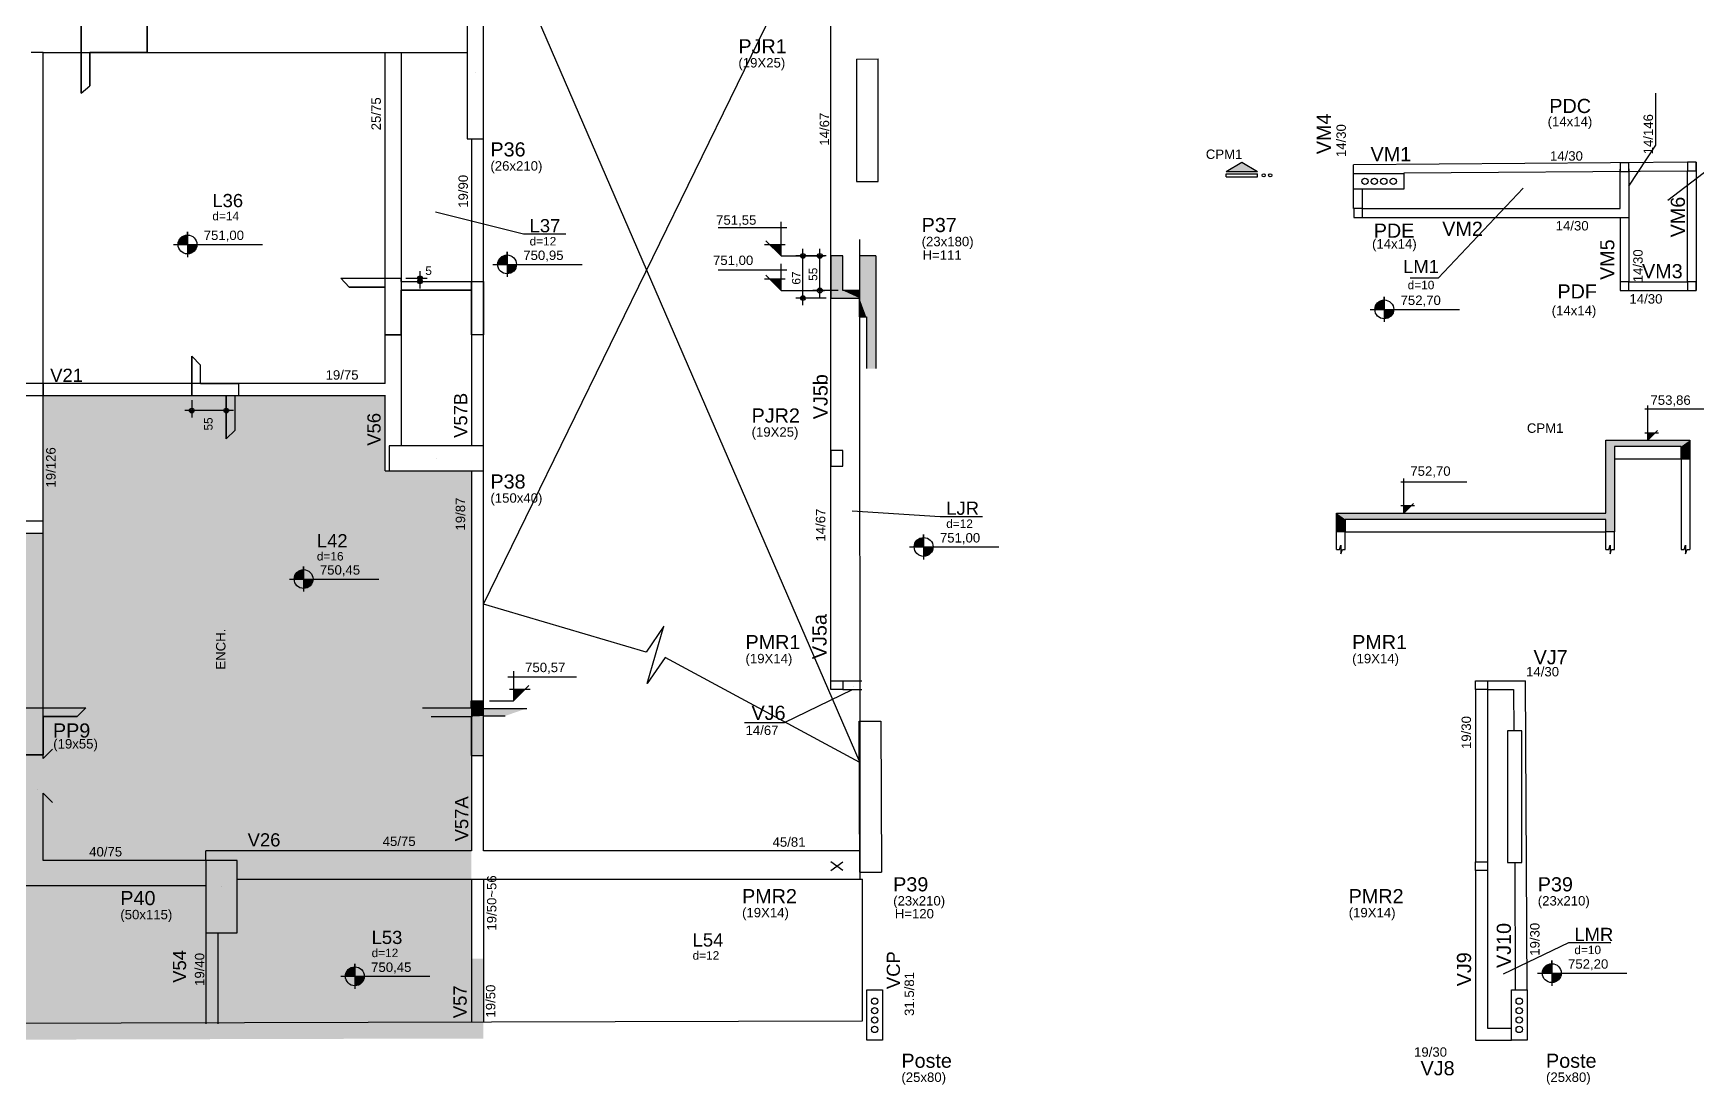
# Model space of a CAD drawing. Header units: millimetres. Extents: x 11071 to 20686, y 1651 to 7234.
# Drawn here: x 14697 to 17344, y 2269 to 3943 of the extents above; entities that cross this region are included whole.
import ezdxf

# ---------------------------------------------------------------- set-up
doc = ezdxf.new("R2010")
doc.units = ezdxf.units.MM
for name, color, linetype in [('1', 4, 'Continuous'), ('10', 13, 'Continuous'), ('11', 22, 'Continuous'), ('12', 3, 'Continuous'), ('13', 76, 'Continuous'), ('131', 59, 'Continuous'), ('18', 9, 'Continuous'), ('20', 4, 'Continuous'), ('241', 12, 'Continuous'), ('242', 3, 'Continuous'), ('26', 1, 'Continuous'), ('27', 10, 'Continuous'), ('3', 2, 'Continuous'), ('30', 15, 'Continuous'), ('32', 4, 'Continuous'), ('4', 1, 'Continuous'), ('6', 6, 'Continuous'), ('8', 5, 'Continuous'), ('9', 3, 'Continuous'), ('STEPHANIE', 6, 'Continuous')]:
    doc.layers.add(name, color=color, linetype=linetype)
doc.styles.get("Standard").update_dxf_attribs({"font": 'arial.ttf'})

# ---------------------------------------------------------------- blocks, each defined once
blk = doc.blocks.new('LINCOR', base_point=(3.340557, 0.831553))
blk.add_lwpolyline([(3.340557, 0.831553), (3.673891, 0.831553), (3.840557, 1.331553), (3.840557, 0.331553), (4.007224, 0.831553), (4.340557, 0.831553)])

msp = doc.modelspace()

# ---------------------------------------------------------------- linework, layer by layer
for p, q in [((16594.92, 3722.57), (16619.92, 3737.57)), ((16619.92, 3737.57), (16644.92, 3722.57)), ((16594.92, 3722.57), (16644.92, 3722.57)), ((16594.92, 3719.07), (16644.92, 3719.07)), ((16594.92, 3714.07), (16594.92, 3719.07)), ((16594.92, 3714.07), (16644.92, 3714.07)), ((16644.92, 3714.07), (16644.92, 3719.07)), ((14942.14, 3621.48), (14942.14, 3626.48)), ((14942.14, 3626.48), (14942.14, 3586.48)), ((15786.54, 3633.22), (15895.71, 3633.22)), ((15886.61, 3588.19), (15886.61, 3642.39)), ((14919.64, 3606.48), (15061.55, 3606.48)), ((15860.26, 3606.51), (15892.98, 3606.51)), ((15862.38, 3612.41), (15886.61, 3588.19)), ((15428.08, 3574.7), (15569.99, 3574.7)), ((15450.58, 3589.7), (15450.58, 3594.7)), ((15450.58, 3594.7), (15450.58, 3554.7)), ((15886.61, 3588.19), (15955.9, 3588.19)), ((15886.61, 3533.19), (15886.61, 3575.39)), ((15786.54, 3566.22), (15895.71, 3566.22)), ((15860.26, 3551.51), (15892.98, 3551.51)), ((15862.38, 3557.41), (15886.61, 3533.19)), ((15886.61, 3533.19), (15955.9, 3533.19)), ((16846.46, 3518.13), (16846.46, 3523.13)), ((16846.46, 3523.13), (16846.46, 3483.13)), ((16823.96, 3503.13), (16965.87, 3503.13)), ((17260.79, 3344.91), (17365.91, 3344.91)), ((17265.79, 3294.91), (17265.79, 3349.91)), ((17265.79, 3294.91), (17281.23, 3310.35)), ((17260.79, 3306.91), (17282.79, 3306.91)), ((16877.58, 3178.91), (16877.58, 3233.91)), ((16872.58, 3228.91), (16977.69, 3228.91)), ((16872.58, 3190.91), (16894.58, 3190.91)), ((16877.58, 3178.91), (16893.02, 3194.35)), ((16090.99, 3125.06), (16232.9, 3125.06)), ((16113.49, 3140.06), (16113.49, 3145.06)), ((16113.49, 3145.06), (16113.49, 3105.06)), ((15104.44, 3073.95), (15246.35, 3073.95)), ((15126.94, 3088.95), (15126.94, 3093.95)), ((15126.94, 3093.95), (15126.94, 3053.95)), ((15451.92, 2918.29), (15561.09, 2918.29)), ((15461.02, 2927.47), (15461.02, 2880.32)), ((15454.65, 2898.65), (15487.37, 2898.65)), ((15461.02, 2880.32), (15485.24, 2904.55)), ((15422.9, 2880.32), (15461.02, 2880.32)), ((15208.5, 2456.66), (15208.5, 2461.66)), ((15208.5, 2461.66), (15208.5, 2421.66)), ((17112.91, 2461.76), (17112.91, 2466.76)), ((17112.91, 2466.76), (17112.91, 2426.76)), ((15186, 2441.66), (15327.91, 2441.66)), ((17090.41, 2446.76), (17232.32, 2446.76))]:
    msp.add_line(p, q)
msp.add_lwpolyline([(16011.68, 2782.02), (15702.08, 2948.94), (15673.58, 2907.79), (15700.19, 2998.95), (15671.69, 2957.81), (15412.9, 3033.77)])
for centre, radius in [((16654.61, 3716.57), 2.5), ((16664.92, 3716.57), 2.5), ((14942.14, 3606.48), 15), ((15450.58, 3574.7), 15), ((16846.46, 3503.13), 15), ((16113.49, 3125.06), 15), ((15126.94, 3073.95), 15), ((17112.91, 2446.76), 15), ((15208.5, 2441.66), 15)]:
    msp.add_circle(centre, radius)
at = {"layer": '1'}
for p, q in [((15256.9, 3385.09), (15256.9, 3912.09)), ((15281.9, 3912.09), (15281.9, 3286.09)), ((17342.73, 3737.43), (16797.65, 3733.3)), ((16797.65, 3663.57), (16797.65, 3733.3)), ((17342.73, 3737.43), (17342.73, 3533.13)), ((17328.73, 3723.32), (16877.62, 3719.92)), ((16877.62, 3719.43), (16877.62, 3719.92)), ((17221.61, 3663.57), (17221.61, 3726.5)), ((17235.61, 3726.62), (17235.61, 3547.13)), ((17328.73, 3547.13), (17328.73, 3723.32)), ((16811.65, 3663.57), (16811.65, 3694.43)), ((16811.65, 3663.57), (17221.61, 3663.57)), ((16811.65, 3649.57), (17235.61, 3649.57)), ((17221.61, 3649.57), (17221.61, 3533.13)), ((16011.17, 3614.45), (16012.01, 2607.59)), ((17235.61, 3547.13), (17328.73, 3547.13)), ((17235.61, 3533.13), (17342.73, 3533.13)), ((15256.9, 3385.09), (14712.4, 3385.09)), ((15256.9, 3246.09), (15256.9, 3366.09)), ((17318.79, 3264.91), (17212.8, 3264.91)), ((17318.79, 3264.91), (17318.79, 3120.99)), ((17332.79, 3264.91), (17332.79, 3120.99)), ((15256.9, 3246.09), (15262.9, 3246.09)), ((16770.34, 3120.99), (16770.34, 3148.91)), ((16784.34, 3148.91), (17198.8, 3148.91)), ((16784.34, 3120.99), (16784.34, 3148.91)), ((17198.8, 3120.99), (17198.8, 3148.91)), ((17212.8, 3120.99), (17212.8, 3148.91)), ((15965.9, 2912.09), (16015.32, 2912.09)), ((17010.59, 2912.09), (17071.02, 2912.09)), ((17073.59, 2420.09), (17071.02, 2912.09)), ((15984.9, 2898.09), (16015.32, 2898.09)), ((16991.59, 2898.09), (16991.59, 2624.09)), ((17010.59, 2898.09), (17052.09, 2898.09)), ((17010.59, 2898.09), (17010.59, 2624.09)), ((17052.09, 2898.09), (17052.43, 2832.59)), ((14971.35, 2626.09), (14971.35, 2641.46)), ((17053.87, 2622.59), (17054.59, 2420.09)), ((15393.9, 2596.46), (15393.9, 2368.64)), ((15412.9, 2596.46), (15412.9, 2368.69)), ((16016.38, 2370.09), (16016.38, 2596.46)), ((16991.59, 2610.09), (16991.59, 2340.09)), ((17010.59, 2610.09), (17010.59, 2359.09)), ((14971.35, 2510.96), (14971.35, 2366.24)), ((14990.35, 2510.96), (14990.35, 2366.24)), ((16015.52, 2370.09), (12497.23, 2361.58)), ((17010.59, 2359.09), (17048.59, 2359.09)), ((16991.59, 2340.09), (17048.59, 2340.09))]:
    msp.add_line(p, q, dxfattribs=at)
for points in [[(15965.9, 2912.09), (15965.9, 4166.59)], [(14712.4, 3912.09), (14693.4, 3912.09)], [(14712.4, 3385.09), (14712.4, 3912.09)], [(14712.4, 3912.09), (15386.9, 3912.09)], [(15393.9, 3774.59), (15393.9, 3286.09)], [(15412.9, 3286.09), (15412.9, 3774.59)], [(14712.4, 3385.09), (14712.4, 3366.09)], [(14712.4, 3366.09), (15257.4, 3366.09)], [(14712.4, 3166.09), (14712.4, 3366.09)], [(15393.9, 3246.09), (15393.9, 2641.46)], [(15412.9, 2641.46), (15412.9, 3246.09)], [(14712.4, 2788.09), (14712.4, 3147.09)], [(14712.4, 2626.09), (14712.4, 2733.09)], [(14971.35, 2626.09), (14712.4, 2626.09)], [(15393.9, 2641.46), (14971.35, 2641.46)], [(16011.98, 2641.46), (15412.9, 2641.46)], [(15021.35, 2596.46), (15403.4, 2596.46)], [(15403.4, 2596.46), (16016.38, 2596.46)], [(14267.9, 2586.09), (14702.9, 2586.09)], [(14702.9, 2586.09), (14971.35, 2586.09)], [(14971.35, 2526.46), (14971.35, 2496.71)]]:
    msp.add_lwpolyline(points, dxfattribs=at)
at = {"layer": '131'}
for points in [[(14712.4, 3366.09), (14712.4, 3147.09), (15281.9, 3147.09)], [(14712.4, 3366.09), (15281.9, 3147.09), (15256.9, 3246.09)], [(14712.4, 3366.09), (15256.9, 3246.09), (15256.9, 3366.09)], [(15256.9, 3246.09), (15281.9, 3147.09), (15281.9, 3246.09)], [(15393.9, 2342.68), (15281.9, 3147.09), (15393.9, 3246.09)], [(15393.9, 3246.09), (15281.9, 3147.09), (15281.9, 3246.09)], [(15393.9, 2342.68), (14267.9, 2339.87), (14267.9, 3127.09)], [(15393.9, 2342.68), (14267.9, 3127.09), (14672.4, 3127.09)], [(15393.9, 2342.68), (14672.4, 3127.09), (15281.9, 3147.09)], [(15281.9, 3147.09), (14672.4, 3127.09), (14672.4, 3147.09)], [(15393.9, 2469.57), (15412.9, 2469.57), (15412.9, 2342.68)], [(15393.9, 2469.57), (15412.9, 2342.68), (15393.9, 2342.68)], [(15393.9, 2469.57), (15393.9, 2342.68), (15393.9, 2469.57)]]:
    msp.add_solid(points, dxfattribs=at)
at = {"layer": '18'}
for p, q in [((14772.77, 3912.09), (14772.77, 3962.09)), ((14877.77, 3962.09), (14877.77, 3912.09)), ((14772.77, 3847.09), (14772.77, 3912.09)), ((14772.77, 3912.09), (14772.77, 3912.09)), ((14877.77, 3912.09), (14786.77, 3912.09)), ((14786.77, 3912.09), (14786.77, 3859.09)), ((15186.08, 3552.67), (15281.9, 3552.67)), ((15281.9, 3547.67), (15281.9, 3552.67)), ((15281.9, 3547.67), (15393.9, 3547.67)), ((15393.9, 3547.67), (15393.9, 3547.67)), ((15393.9, 3547.67), (15412.9, 3547.67)), ((15412.9, 3547.67), (15412.9, 3462.67)), ((15199.58, 3538.67), (15256.9, 3538.67)), ((15256.9, 3462.67), (15256.9, 3538.67)), ((15281.9, 3462.67), (15281.9, 3533.67)), ((15281.9, 3533.67), (15393.9, 3533.67)), ((15393.9, 3462.67), (15393.9, 3533.67)), ((15256.9, 3462.67), (15281.9, 3462.67)), ((15412.9, 3462.67), (15393.9, 3462.67)), ((14948.94, 3366.09), (14948.94, 3428.49)), ((14962.94, 3385.09), (14962.94, 3414.49)), ((14948.94, 3366.09), (15003.94, 3366.09)), ((14962.94, 3385.09), (15023.94, 3385.09)), ((15003.94, 3297.1), (15003.94, 3366.09)), ((15017.94, 3366.09), (15023.94, 3366.09)), ((15017.94, 3311.1), (15017.94, 3366.09)), ((15023.94, 3366.09), (15023.94, 3385.09)), ((14619.59, 2869.03), (14712.4, 2869.03)), ((14712.4, 2869.03), (14780.39, 2869.03)), ((14712.4, 2869.03), (14712.4, 2869.03)), ((14712.4, 2794.03), (14712.4, 2855.03)), ((14712.4, 2855.03), (14766.39, 2855.03)), ((14672.4, 2794.03), (14712.4, 2794.03))]:
    msp.add_line(p, q, dxfattribs=at)
for points in [[(16011.23, 3533.19), (15984.9, 3533.19), (15984.9, 3588.19), (15965.9, 3588.19), (15965.9, 3521.19), (16011.24, 3521.19)], [(16037.27, 3588.19), (16011.18, 3588.19), (16011.18, 3533.19)], [(16037.27, 3588.19), (16037.27, 3408.89)], [(16011.18, 3548.19), (16011.18, 3491.19), (16011.18, 3521.19)], [(16011.18, 3491.19), (16022.27, 3491.19), (16022.27, 3408.89)], [(16784.34, 3148.91), (16770.34, 3148.91), (16770.34, 3178.91), (17198.8, 3178.91), (17198.8, 3294.91), (17332.79, 3294.91), (17332.79, 3264.91), (17318.79, 3264.91), (17318.79, 3284.91), (17212.8, 3284.91), (17212.8, 3148.91), (17198.8, 3148.91), (17198.8, 3168.91), (16784.34, 3168.91), (16784.34, 3148.91)], [(15315.84, 2869.03), (15393.74, 2869.03), (15393.74, 2880.03), (15412.74, 2880.03), (15412.74, 2868.03), (15482.04, 2868.03)], [(15330.01, 2855.03), (15393.74, 2855.03), (15393.74, 2793.03), (15412.9, 2793.03), (15412.9, 2856.03), (15447.39, 2856.03)]]:
    msp.add_lwpolyline(points, dxfattribs=at)
for centre in [(16815.62, 3706.93), (16830.62, 3706.93), (16845.62, 3706.93), (16860.62, 3706.93), (16035.4, 2402.09), (16035.4, 2387.09), (17061.09, 2402.09), (17061.09, 2387.09), (16035.4, 2372.09), (16035.4, 2357.09), (17061.09, 2372.09), (17061.09, 2357.09)]:
    msp.add_circle(centre, 5, dxfattribs=at)
at = {"layer": '20'}
for points in [[(15868.28, 3606.51), (15886.61, 3588.19), (15886.61, 3606.51)], [(15868.28, 3606.51), (15886.61, 3606.51), (15868.28, 3606.51)], [(15868.28, 3551.51), (15886.61, 3533.19), (15886.61, 3551.51)], [(15868.28, 3551.51), (15886.61, 3551.51), (15868.28, 3551.51)], [(15479.35, 2898.65), (15461.02, 2880.32), (15461.02, 2898.65)], [(15479.35, 2898.65), (15461.02, 2898.65), (15479.35, 2898.65)]]:
    msp.add_solid(points, dxfattribs=at)
at = {"layer": '241'}
for p, q in [((15412.9, 3033.77), (15965.9, 4166.59)), ((15412.9, 4165.25), (16011.68, 2782.02))]:
    msp.add_line(p, q, dxfattribs=at)
at = {"layer": '242'}
for p, q in [((15399.9, 3879.63), (15399.9, 3879.63)), ((15337.9, 3266.09), (15337.9, 3266.09)), ((16002.16, 2902.3), (16002.16, 2902.3)), ((14702.9, 2739.09), (14702.9, 2739.09)), ((14996.35, 2583.96), (14996.35, 2583.96))]:
    msp.add_line(p, q, dxfattribs=at)
at = {"layer": '26'}
for p, q in [((17278.65, 3764.33), (17278.65, 3847.06)), ((17484.41, 3819.69), (17297.46, 3676.21)), ((17235.61, 3699.2), (17278.65, 3764.33)), ((17067.36, 3696.3), (16931.94, 3552.96)), ((16931.94, 3552.96), (16887.32, 3552.96)), ((15892.11, 2845.84), (16000.11, 2898.09)), ((15828.5, 2845.84), (15892.11, 2845.84))]:
    msp.add_line(p, q, dxfattribs=at)
at = {"layer": '26', "color": 3, "linetype": 'Continuous'}
for p, q in [((15958.4, 3588.19), (15910.23, 3588.19)), ((15921.48, 3509.94), (15921.48, 3599.44)), ((15958.4, 3588.19), (15937.03, 3588.19)), ((15948.28, 3521.94), (15948.28, 3599.44)), ((15965.9, 3588.19), (15965.9, 3588.19)), ((15965.9, 3588.19), (15965.9, 3588.19)), ((15281.9, 3552.67), (15281.9, 3552.67)), ((15281.9, 3547.67), (15281.9, 3547.67)), ((15289.4, 3552.67), (15323.45, 3552.67)), ((15289.4, 3547.67), (15323.45, 3547.67)), ((15312.2, 3536.42), (15312.2, 3563.92)), ((15958.4, 3521.19), (15910.23, 3521.19)), ((15977.4, 3533.19), (15937.03, 3533.19)), ((15965.9, 3521.19), (15965.9, 3521.19)), ((15984.9, 3533.19), (15984.9, 3533.19)), ((14948.94, 3366.09), (14948.94, 3366.09)), ((15003.94, 3366.09), (15003.94, 3366.09)), ((15015.19, 3342.09), (14937.69, 3342.09)), ((14948.94, 3358.59), (14948.94, 3330.84)), ((15003.94, 3358.59), (15003.94, 3330.84))]:
    msp.add_line(p, q, dxfattribs=at)
at = {"layer": '26'}
for points in [[(15544.36, 3622.79), (15476.98, 3622.79), (15336.67, 3657.67)], [(16207.28, 3173.15), (16139.9, 3173.15), (15999.58, 3182.01)], [(17206.7, 2494.85), (17139.31, 2494.85), (17035.37, 2445.2)]]:
    msp.add_lwpolyline(points, dxfattribs=at)
at = {"layer": '26', "color": 3, "linetype": 'Continuous'}
for centre, radius in [((15921.48, 3588.19), 3.75), ((15921.48, 3588.19), 1.87), ((15948.28, 3588.19), 3.75), ((15948.28, 3588.19), 1.87), ((15312.2, 3552.67), 3.75), ((15312.2, 3547.67), 3.75), ((15312.2, 3552.67), 1.87), ((15312.2, 3547.67), 1.87), ((15921.48, 3521.19), 3.75), ((15921.48, 3521.19), 1.87), ((15948.28, 3533.19), 3.75), ((15948.28, 3533.19), 1.87), ((14948.94, 3342.09), 3.75), ((14948.94, 3342.09), 1.87), ((15003.94, 3342.09), 3.75), ((15003.94, 3342.09), 1.87)]:
    msp.add_circle(centre, radius, dxfattribs=at)
at = {"layer": '27'}
for points in [[(16594.92, 3722.57), (16644.92, 3722.57), (16619.92, 3737.57)], [(16594.92, 3722.57), (16619.92, 3737.57), (16594.92, 3722.57)], [(14942.14, 3606.48), (14927.17, 3607.42), (14927.14, 3606.48)], [(14942.14, 3606.48), (14927.14, 3606.48), (14942.14, 3606.48)], [(14942.14, 3606.48), (14927.18, 3607.51), (14927.17, 3607.42)], [(14942.14, 3606.48), (14927.31, 3608.72), (14927.18, 3607.51)], [(14942.14, 3606.48), (14927.44, 3609.45), (14927.31, 3608.72)], [(14942.14, 3606.48), (14927.66, 3610.4), (14927.44, 3609.45)], [(14942.14, 3606.48), (14928.1, 3611.76), (14927.66, 3610.4)], [(14942.14, 3606.48), (14928.71, 3613.17), (14928.1, 3611.76)], [(14942.14, 3606.48), (14929.29, 3614.21), (14928.71, 3613.17)], [(14942.14, 3606.48), (14929.93, 3615.19), (14929.29, 3614.21)], [(14942.14, 3606.48), (14931.12, 3616.66), (14929.93, 3615.19)], [(14942.14, 3606.48), (14931.94, 3617.48), (14931.12, 3616.66)], [(14942.14, 3606.48), (14932.51, 3617.98), (14931.94, 3617.48)], [(14942.14, 3606.48), (14933.19, 3618.51), (14932.51, 3617.98)], [(14942.14, 3606.48), (14933.78, 3618.93), (14933.19, 3618.51)], [(14942.14, 3606.48), (14934.55, 3619.42), (14933.78, 3618.93)], [(14942.14, 3606.48), (14935.23, 3619.8), (14934.55, 3619.42)], [(14942.14, 3606.48), (14936.13, 3620.23), (14935.23, 3619.8)], [(14942.14, 3606.48), (14936.63, 3620.43), (14936.13, 3620.23)], [(14942.14, 3606.48), (14937.72, 3620.82), (14936.63, 3620.43)], [(14942.14, 3606.48), (14939.1, 3621.17), (14937.72, 3620.82)], [(14942.14, 3606.48), (14940.28, 3621.37), (14939.1, 3621.17)], [(14942.14, 3606.48), (14942.14, 3621.48), (14940.28, 3621.37)], [(14942.14, 3606.48), (14957.14, 3606.48), (14957.03, 3604.62)], [(14942.14, 3606.48), (14957.03, 3604.62), (14956.83, 3603.44)], [(14942.14, 3606.48), (14956.83, 3603.44), (14956.48, 3602.06)], [(14942.14, 3606.48), (14956.48, 3602.06), (14956.09, 3600.97)], [(14942.14, 3606.48), (14956.09, 3600.97), (14955.89, 3600.47)], [(14942.14, 3606.48), (14955.89, 3600.47), (14955.46, 3599.57)], [(14942.14, 3606.48), (14955.46, 3599.57), (14955.08, 3598.89)], [(14942.14, 3606.48), (14955.08, 3598.89), (14954.59, 3598.12)], [(14942.14, 3606.48), (14954.59, 3598.12), (14954.18, 3597.53)], [(14942.14, 3606.48), (14954.18, 3597.53), (14953.64, 3596.85)], [(14942.14, 3606.48), (14953.64, 3596.85), (14953.14, 3596.28)], [(14942.14, 3606.48), (14953.14, 3596.28), (14952.32, 3595.46)], [(14942.14, 3606.48), (14952.32, 3595.46), (14950.85, 3594.27)], [(14942.14, 3606.48), (14950.85, 3594.27), (14949.87, 3593.63)], [(14942.14, 3606.48), (14949.87, 3593.63), (14948.83, 3593.05)], [(14942.14, 3606.48), (14948.83, 3593.05), (14947.42, 3592.44)], [(14942.14, 3606.48), (14947.42, 3592.44), (14946.06, 3592)], [(14942.14, 3606.48), (14946.06, 3592), (14945.11, 3591.78)], [(14942.14, 3606.48), (14945.11, 3591.78), (14944.38, 3591.65)], [(14942.14, 3606.48), (14944.38, 3591.65), (14943.17, 3591.52)], [(14942.14, 3606.48), (14943.17, 3591.52), (14943.08, 3591.51)], [(14942.14, 3606.48), (14943.08, 3591.51), (14942.14, 3591.48)], [(14942.14, 3606.48), (14942.14, 3591.48), (14942.14, 3606.48)], [(15450.58, 3574.7), (15435.61, 3575.64), (15435.58, 3574.7)], [(15450.58, 3574.7), (15435.58, 3574.7), (15450.58, 3574.7)], [(15450.58, 3574.7), (15435.75, 3576.94), (15435.61, 3575.73)], [(15450.58, 3574.7), (15435.61, 3575.73), (15435.61, 3575.64)], [(15450.58, 3574.7), (15435.88, 3577.68), (15435.75, 3576.94)], [(15450.58, 3574.7), (15436.1, 3578.62), (15435.88, 3577.68)], [(15450.58, 3574.7), (15436.54, 3579.98), (15436.1, 3578.62)], [(15450.58, 3574.7), (15437.15, 3581.39), (15436.54, 3579.98)], [(15450.58, 3574.7), (15437.72, 3582.44), (15437.15, 3581.39)], [(15450.58, 3574.7), (15438.36, 3583.41), (15437.72, 3582.44)], [(15450.58, 3574.7), (15439.56, 3584.88), (15438.36, 3583.41)], [(15450.58, 3574.7), (15440.38, 3585.7), (15439.56, 3584.88)], [(15450.58, 3574.7), (15440.94, 3586.2), (15440.38, 3585.7)], [(15450.58, 3574.7), (15441.62, 3586.74), (15440.94, 3586.2)], [(15450.58, 3574.7), (15442.21, 3587.16), (15441.62, 3586.74)], [(15450.58, 3574.7), (15442.99, 3587.64), (15442.21, 3587.16)], [(15450.58, 3574.7), (15443.67, 3588.02), (15442.99, 3587.64)], [(15450.58, 3574.7), (15444.57, 3588.45), (15443.67, 3588.02)], [(15450.58, 3574.7), (15445.06, 3588.65), (15444.57, 3588.45)], [(15450.58, 3574.7), (15446.16, 3589.04), (15445.06, 3588.65)], [(15450.58, 3574.7), (15447.53, 3589.39), (15446.16, 3589.04)], [(15450.58, 3574.7), (15448.72, 3589.59), (15447.53, 3589.39)], [(15450.58, 3574.7), (15450.58, 3589.7), (15448.72, 3589.59)], [(15450.58, 3574.7), (15465.58, 3574.7), (15465.46, 3572.84)], [(15450.58, 3574.7), (15465.46, 3572.84), (15465.27, 3571.66)], [(15450.58, 3574.7), (15465.27, 3571.66), (15464.91, 3570.29)], [(15450.58, 3574.7), (15464.91, 3570.29), (15464.53, 3569.19)], [(15450.58, 3574.7), (15464.53, 3569.19), (15464.32, 3568.7)], [(15450.58, 3574.7), (15464.32, 3568.7), (15463.89, 3567.8)], [(15450.58, 3574.7), (15463.89, 3567.8), (15463.52, 3567.12)], [(15450.58, 3574.7), (15463.52, 3567.12), (15463.03, 3566.34)], [(15450.58, 3574.7), (15463.03, 3566.34), (15462.61, 3565.75)], [(15450.58, 3574.7), (15462.61, 3565.75), (15462.07, 3565.07)], [(15450.58, 3574.7), (15462.07, 3565.07), (15461.57, 3564.5)], [(15450.58, 3574.7), (15461.57, 3564.5), (15460.75, 3563.68)], [(15450.58, 3574.7), (15460.75, 3563.68), (15459.29, 3562.49)], [(15450.58, 3574.7), (15459.29, 3562.49), (15458.31, 3561.85)], [(15450.58, 3574.7), (15458.31, 3561.85), (15457.26, 3561.28)], [(15450.58, 3574.7), (15457.26, 3561.28), (15455.85, 3560.66)], [(15450.58, 3574.7), (15455.85, 3560.66), (15454.49, 3560.22)], [(15450.58, 3574.7), (15454.49, 3560.22), (15453.55, 3560)], [(15450.58, 3574.7), (15453.55, 3560), (15452.81, 3559.87)], [(15450.58, 3574.7), (15452.81, 3559.87), (15451.6, 3559.74)], [(15450.58, 3574.7), (15451.6, 3559.74), (15451.51, 3559.73)], [(15450.58, 3574.7), (15451.51, 3559.73), (15450.58, 3559.7)], [(15450.58, 3574.7), (15450.58, 3559.7), (15450.58, 3574.7)], [(16846.46, 3503.13), (16831.49, 3504.06), (16831.46, 3503.13)], [(16846.46, 3503.13), (16831.46, 3503.13), (16846.46, 3503.13)], [(16846.46, 3503.13), (16831.63, 3505.36), (16831.49, 3504.15)], [(16846.46, 3503.13), (16831.49, 3504.15), (16831.49, 3504.06)], [(16846.46, 3503.13), (16831.76, 3506.1), (16831.63, 3505.36)], [(16846.46, 3503.13), (16831.98, 3507.04), (16831.76, 3506.1)], [(16846.46, 3503.13), (16832.42, 3508.4), (16831.98, 3507.04)], [(16846.46, 3503.13), (16833.03, 3509.81), (16832.42, 3508.4)], [(16846.46, 3503.13), (16833.61, 3510.86), (16833.03, 3509.81)], [(16846.46, 3503.13), (16834.25, 3511.83), (16833.61, 3510.86)], [(16846.46, 3503.13), (16835.44, 3513.3), (16834.25, 3511.83)], [(16846.46, 3503.13), (16836.26, 3514.12), (16835.44, 3513.3)], [(16846.46, 3503.13), (16836.82, 3514.62), (16836.26, 3514.12)], [(16846.46, 3503.13), (16837.5, 3515.16), (16836.82, 3514.62)], [(16846.46, 3503.13), (16838.09, 3515.58), (16837.5, 3515.16)], [(16846.46, 3503.13), (16838.87, 3516.06), (16838.09, 3515.58)], [(16846.46, 3503.13), (16839.55, 3516.44), (16838.87, 3516.06)], [(16846.46, 3503.13), (16840.45, 3516.87), (16839.55, 3516.44)], [(16846.46, 3503.13), (16840.94, 3517.08), (16840.45, 3516.87)], [(16846.46, 3503.13), (16842.04, 3517.46), (16840.94, 3517.08)], [(16846.46, 3503.13), (16843.41, 3517.81), (16842.04, 3517.46)], [(16846.46, 3503.13), (16844.6, 3518.01), (16843.41, 3517.81)], [(16846.46, 3503.13), (16846.46, 3518.13), (16844.6, 3518.01)], [(16846.46, 3503.13), (16861.46, 3503.13), (16861.34, 3501.27)], [(16846.46, 3503.13), (16861.34, 3501.27), (16861.15, 3500.08)], [(16846.46, 3503.13), (16861.15, 3500.08), (16860.79, 3498.71)], [(16846.46, 3503.13), (16860.79, 3498.71), (16860.41, 3497.61)], [(16846.46, 3503.13), (16860.41, 3497.61), (16860.2, 3497.12)], [(16846.46, 3503.13), (16860.2, 3497.12), (16859.77, 3496.22)], [(16846.46, 3503.13), (16859.77, 3496.22), (16859.4, 3495.54)], [(16846.46, 3503.13), (16859.4, 3495.54), (16858.91, 3494.76)], [(16846.46, 3503.13), (16858.91, 3494.76), (16858.49, 3494.17)], [(16846.46, 3503.13), (16858.49, 3494.17), (16857.95, 3493.49)], [(16846.46, 3503.13), (16857.95, 3493.49), (16857.46, 3492.92)], [(16846.46, 3503.13), (16857.46, 3492.92), (16856.63, 3492.1)], [(16846.46, 3503.13), (16856.63, 3492.1), (16855.17, 3490.91)], [(16846.46, 3503.13), (16855.17, 3490.91), (16854.19, 3490.27)], [(16846.46, 3503.13), (16854.19, 3490.27), (16853.14, 3489.7)], [(16846.46, 3503.13), (16853.14, 3489.7), (16851.73, 3489.08)], [(16846.46, 3503.13), (16851.73, 3489.08), (16850.37, 3488.65)], [(16846.46, 3503.13), (16850.37, 3488.65), (16849.43, 3488.42)], [(16846.46, 3503.13), (16849.43, 3488.42), (16848.69, 3488.29)], [(16846.46, 3503.13), (16848.69, 3488.29), (16847.48, 3488.16)], [(16846.46, 3503.13), (16847.48, 3488.16), (16847.39, 3488.15)], [(16846.46, 3503.13), (16847.39, 3488.15), (16846.46, 3488.13)], [(16846.46, 3503.13), (16846.46, 3488.13), (16846.46, 3503.13)], [(17265.79, 3294.91), (17277.79, 3306.91), (17265.79, 3306.91)], [(17265.79, 3294.91), (17265.79, 3306.91), (17265.79, 3294.91)], [(16877.58, 3178.91), (16889.58, 3190.91), (16877.58, 3190.91)], [(16877.58, 3178.91), (16877.58, 3190.91), (16877.58, 3178.91)], [(16113.49, 3125.06), (16098.52, 3126), (16098.49, 3125.06)], [(16113.49, 3125.06), (16098.49, 3125.06), (16113.49, 3125.06)], [(16113.49, 3125.06), (16098.53, 3126.09), (16098.52, 3126)], [(16113.49, 3125.06), (16098.66, 3127.3), (16098.53, 3126.09)], [(16113.49, 3125.06), (16098.79, 3128.04), (16098.66, 3127.3)], [(16113.49, 3125.06), (16099.01, 3128.98), (16098.79, 3128.04)], [(16113.49, 3125.06), (16099.45, 3130.34), (16099.01, 3128.98)], [(16113.49, 3125.06), (16100.06, 3131.75), (16099.45, 3130.34)], [(16113.49, 3125.06), (16100.64, 3132.8), (16100.06, 3131.75)], [(16113.49, 3125.06), (16101.28, 3133.77), (16100.64, 3132.8)], [(16113.49, 3125.06), (16102.47, 3135.24), (16101.28, 3133.77)], [(16113.49, 3125.06), (16103.29, 3136.06), (16102.47, 3135.24)], [(16113.49, 3125.06), (16103.86, 3136.56), (16103.29, 3136.06)], [(16113.49, 3125.06), (16104.54, 3137.1), (16103.86, 3136.56)], [(16113.49, 3125.06), (16105.13, 3137.52), (16104.54, 3137.1)], [(16113.49, 3125.06), (16105.9, 3138), (16105.13, 3137.52)], [(16113.49, 3125.06), (16106.59, 3138.38), (16105.9, 3138)], [(16113.49, 3125.06), (16107.48, 3138.81), (16106.59, 3138.38)], [(16113.49, 3125.06), (16107.98, 3139.01), (16107.48, 3138.81)], [(16113.49, 3125.06), (16109.07, 3139.4), (16107.98, 3139.01)], [(16113.49, 3125.06), (16110.45, 3139.75), (16109.07, 3139.4)], [(16113.49, 3125.06), (16111.63, 3139.95), (16110.45, 3139.75)], [(16113.49, 3125.06), (16113.49, 3140.06), (16111.63, 3139.95)], [(16113.49, 3125.06), (16128.49, 3125.06), (16128.38, 3123.2)], [(16113.49, 3125.06), (16128.38, 3123.2), (16128.18, 3122.02)], [(16113.49, 3125.06), (16128.18, 3122.02), (16127.83, 3120.65)], [(16113.49, 3125.06), (16127.83, 3120.65), (16127.44, 3119.55)], [(16113.49, 3125.06), (16127.44, 3119.55), (16127.24, 3119.06)], [(16113.49, 3125.06), (16127.24, 3119.06), (16126.81, 3118.16)], [(16113.49, 3125.06), (16126.81, 3118.16), (16126.43, 3117.48)], [(16113.49, 3125.06), (16126.43, 3117.48), (16125.94, 3116.7)], [(16113.49, 3125.06), (16125.94, 3116.7), (16125.53, 3116.11)], [(16113.49, 3125.06), (16125.53, 3116.11), (16124.99, 3115.43)], [(16113.49, 3125.06), (16124.99, 3115.43), (16124.49, 3114.86)], [(16113.49, 3125.06), (16124.49, 3114.86), (16123.67, 3114.04)], [(16113.49, 3125.06), (16123.67, 3114.04), (16122.2, 3112.85)], [(16113.49, 3125.06), (16122.2, 3112.85), (16121.23, 3112.21)], [(16113.49, 3125.06), (16121.23, 3112.21), (16120.18, 3111.64)], [(16113.49, 3125.06), (16120.18, 3111.64), (16118.77, 3111.02)], [(16113.49, 3125.06), (16118.77, 3111.02), (16117.41, 3110.58)], [(16113.49, 3125.06), (16117.41, 3110.58), (16116.46, 3110.36)], [(16113.49, 3125.06), (16116.46, 3110.36), (16115.73, 3110.23)], [(16113.49, 3125.06), (16115.73, 3110.23), (16114.52, 3110.1)], [(16113.49, 3125.06), (16114.52, 3110.1), (16114.43, 3110.09)], [(16113.49, 3125.06), (16114.43, 3110.09), (16113.49, 3110.06)], [(16113.49, 3125.06), (16113.49, 3110.06), (16113.49, 3125.06)], [(15126.94, 3073.95), (15111.97, 3074.89), (15111.94, 3073.95)], [(15126.94, 3073.95), (15111.94, 3073.95), (15126.94, 3073.95)], [(15126.94, 3073.95), (15112.1, 3076.19), (15111.97, 3074.98)], [(15126.94, 3073.95), (15111.97, 3074.98), (15111.97, 3074.89)], [(15126.94, 3073.95), (15112.23, 3076.92), (15112.1, 3076.19)], [(15126.94, 3073.95), (15112.46, 3077.87), (15112.23, 3076.92)], [(15126.94, 3073.95), (15112.89, 3079.23), (15112.46, 3077.87)], [(15126.94, 3073.95), (15113.51, 3080.64), (15112.89, 3079.23)], [(15126.94, 3073.95), (15114.08, 3081.69), (15113.51, 3080.64)], [(15126.94, 3073.95), (15114.72, 3082.66), (15114.08, 3081.69)], [(15126.94, 3073.95), (15115.92, 3084.13), (15114.72, 3082.66)], [(15126.94, 3073.95), (15116.73, 3084.95), (15115.92, 3084.13)], [(15126.94, 3073.95), (15117.3, 3085.45), (15116.73, 3084.95)], [(15126.94, 3073.95), (15117.98, 3085.99), (15117.3, 3085.45)], [(15126.94, 3073.95), (15118.57, 3086.4), (15117.98, 3085.99)], [(15126.94, 3073.95), (15119.35, 3086.89), (15118.57, 3086.4)], [(15126.94, 3073.95), (15120.03, 3087.27), (15119.35, 3086.89)], [(15126.94, 3073.95), (15120.93, 3087.7), (15120.03, 3087.27)], [(15126.94, 3073.95), (15121.42, 3087.9), (15120.93, 3087.7)], [(15126.94, 3073.95), (15122.52, 3088.29), (15121.42, 3087.9)], [(15126.94, 3073.95), (15123.89, 3088.64), (15122.52, 3088.29)], [(15126.94, 3073.95), (15125.08, 3088.84), (15123.89, 3088.64)], [(15126.94, 3073.95), (15126.94, 3088.95), (15125.08, 3088.84)], [(15126.94, 3073.95), (15141.94, 3073.95), (15141.82, 3072.09)], [(15126.94, 3073.95), (15141.82, 3072.09), (15141.62, 3070.91)], [(15126.94, 3073.95), (15141.62, 3070.91), (15141.27, 3069.53)], [(15126.94, 3073.95), (15141.27, 3069.53), (15140.89, 3068.44)], [(15126.94, 3073.95), (15140.89, 3068.44), (15140.68, 3067.94)], [(15126.94, 3073.95), (15140.68, 3067.94), (15140.25, 3067.05)], [(15126.94, 3073.95), (15140.25, 3067.05), (15139.88, 3066.36)], [(15126.94, 3073.95), (15139.88, 3066.36), (15139.39, 3065.59)], [(15126.94, 3073.95), (15139.39, 3065.59), (15138.97, 3065)], [(15126.94, 3073.95), (15138.97, 3065), (15138.43, 3064.32)], [(15126.94, 3073.95), (15138.43, 3064.32), (15137.93, 3063.75)], [(15126.94, 3073.95), (15137.93, 3063.75), (15137.11, 3062.93)], [(15126.94, 3073.95), (15137.11, 3062.93), (15135.64, 3061.74)], [(15126.94, 3073.95), (15135.64, 3061.74), (15134.67, 3061.1)], [(15126.94, 3073.95), (15134.67, 3061.1), (15133.62, 3060.52)], [(15126.94, 3073.95), (15133.62, 3060.52), (15132.21, 3059.91)], [(15126.94, 3073.95), (15132.21, 3059.91), (15130.85, 3059.47)], [(15126.94, 3073.95), (15130.85, 3059.47), (15129.91, 3059.25)], [(15126.94, 3073.95), (15129.91, 3059.25), (15129.17, 3059.12)], [(15126.94, 3073.95), (15129.17, 3059.12), (15127.96, 3058.99)], [(15126.94, 3073.95), (15127.96, 3058.99), (15127.87, 3058.98)], [(15126.94, 3073.95), (15127.87, 3058.98), (15126.94, 3058.95)], [(15126.94, 3073.95), (15126.94, 3058.95), (15126.94, 3073.95)], [(17112.91, 2446.76), (17111.05, 2461.65), (17109.86, 2461.45)], [(17112.91, 2446.76), (17112.91, 2461.76), (17111.05, 2461.65)], [(15208.5, 2441.66), (15193.53, 2442.6), (15193.5, 2441.66)], [(15208.5, 2441.66), (15193.5, 2441.66), (15208.5, 2441.66)], [(15208.5, 2441.66), (15193.66, 2443.9), (15193.53, 2442.69)], [(15208.5, 2441.66), (15193.53, 2442.69), (15193.53, 2442.6)], [(15208.5, 2441.66), (15193.79, 2444.63), (15193.66, 2443.9)], [(15208.5, 2441.66), (15194.02, 2445.58), (15193.79, 2444.63)], [(15208.5, 2441.66), (15194.46, 2446.94), (15194.02, 2445.58)], [(15208.5, 2441.66), (15195.07, 2448.35), (15194.46, 2446.94)], [(15208.5, 2441.66), (15195.64, 2449.4), (15195.07, 2448.35)], [(15208.5, 2441.66), (15196.28, 2450.37), (15195.64, 2449.4)], [(15208.5, 2441.66), (15197.48, 2451.84), (15196.28, 2450.37)], [(15208.5, 2441.66), (15198.3, 2452.66), (15197.48, 2451.84)], [(15208.5, 2441.66), (15198.86, 2453.16), (15198.3, 2452.66)], [(15208.5, 2441.66), (15199.54, 2453.7), (15198.86, 2453.16)], [(15208.5, 2441.66), (15200.13, 2454.11), (15199.54, 2453.7)], [(15208.5, 2441.66), (15200.91, 2454.6), (15200.13, 2454.11)], [(15208.5, 2441.66), (15201.59, 2454.98), (15200.91, 2454.6)], [(15208.5, 2441.66), (15202.49, 2455.41), (15201.59, 2454.98)], [(15208.5, 2441.66), (15202.98, 2455.61), (15202.49, 2455.41)], [(15208.5, 2441.66), (15204.08, 2456), (15202.98, 2455.61)], [(15208.5, 2441.66), (15205.45, 2456.35), (15204.08, 2456)], [(15208.5, 2441.66), (15206.64, 2456.55), (15205.45, 2456.35)], [(15208.5, 2441.66), (15208.5, 2456.66), (15206.64, 2456.55)], [(15208.5, 2441.66), (15223.5, 2441.66), (15223.38, 2439.8)], [(15208.5, 2441.66), (15223.38, 2439.8), (15223.18, 2438.62)], [(15208.5, 2441.66), (15223.18, 2438.62), (15222.83, 2437.25)], [(15208.5, 2441.66), (15222.83, 2437.25), (15222.45, 2436.15)], [(15208.5, 2441.66), (15222.45, 2436.15), (15222.24, 2435.66)], [(15208.5, 2441.66), (15222.24, 2435.66), (15221.81, 2434.76)], [(15208.5, 2441.66), (15221.81, 2434.76), (15221.44, 2434.08)], [(15208.5, 2441.66), (15221.44, 2434.08), (15220.95, 2433.3)], [(15208.5, 2441.66), (15220.95, 2433.3), (15220.53, 2432.71)], [(15208.5, 2441.66), (15220.53, 2432.71), (15219.99, 2432.03)], [(15208.5, 2441.66), (15219.99, 2432.03), (15219.49, 2431.46)], [(15208.5, 2441.66), (15219.49, 2431.46), (15218.67, 2430.64)], [(15208.5, 2441.66), (15218.67, 2430.64), (15217.21, 2429.45)], [(15208.5, 2441.66), (15217.21, 2429.45), (15216.23, 2428.81)], [(15208.5, 2441.66), (15216.23, 2428.81), (15215.18, 2428.24)], [(15208.5, 2441.66), (15215.18, 2428.24), (15213.77, 2427.62)], [(15208.5, 2441.66), (15213.77, 2427.62), (15212.41, 2427.18)], [(15208.5, 2441.66), (15212.41, 2427.18), (15211.47, 2426.96)], [(15208.5, 2441.66), (15211.47, 2426.96), (15210.73, 2426.83)], [(15208.5, 2441.66), (15210.73, 2426.83), (15209.52, 2426.7)], [(15208.5, 2441.66), (15209.52, 2426.7), (15209.43, 2426.69)], [(15208.5, 2441.66), (15209.43, 2426.69), (15208.5, 2426.66)], [(15208.5, 2441.66), (15208.5, 2426.66), (15208.5, 2441.66)], [(17112.91, 2446.76), (17097.94, 2447.7), (17097.91, 2446.76)], [(17112.91, 2446.76), (17097.91, 2446.76), (17112.91, 2446.76)], [(17112.91, 2446.76), (17098.08, 2449), (17097.94, 2447.79)], [(17112.91, 2446.76), (17097.94, 2447.79), (17097.94, 2447.7)], [(17112.91, 2446.76), (17098.21, 2449.74), (17098.08, 2449)], [(17112.91, 2446.76), (17098.43, 2450.68), (17098.21, 2449.74)], [(17112.91, 2446.76), (17098.87, 2452.04), (17098.43, 2450.68)], [(17112.91, 2446.76), (17099.48, 2453.45), (17098.87, 2452.04)], [(17112.91, 2446.76), (17100.06, 2454.5), (17099.48, 2453.45)], [(17112.91, 2446.76), (17100.7, 2455.47), (17100.06, 2454.5)], [(17112.91, 2446.76), (17101.89, 2456.94), (17100.7, 2455.47)], [(17112.91, 2446.76), (17102.71, 2457.76), (17101.89, 2456.94)], [(17112.91, 2446.76), (17103.27, 2458.26), (17102.71, 2457.76)], [(17112.91, 2446.76), (17103.95, 2458.8), (17103.27, 2458.26)], [(17112.91, 2446.76), (17104.54, 2459.22), (17103.95, 2458.8)], [(17112.91, 2446.76), (17105.32, 2459.7), (17104.54, 2459.22)], [(17112.91, 2446.76), (17106, 2460.08), (17105.32, 2459.7)], [(17112.91, 2446.76), (17106.9, 2460.51), (17106, 2460.08)], [(17112.91, 2446.76), (17107.4, 2460.71), (17106.9, 2460.51)], [(17112.91, 2446.76), (17108.49, 2461.1), (17107.4, 2460.71)], [(17112.91, 2446.76), (17109.86, 2461.45), (17108.49, 2461.1)], [(17112.91, 2446.76), (17127.91, 2446.76), (17127.79, 2444.9)], [(17112.91, 2446.76), (17127.79, 2444.9), (17127.6, 2443.72)], [(17112.91, 2446.76), (17127.6, 2443.72), (17127.24, 2442.35)], [(17112.91, 2446.76), (17127.24, 2442.35), (17126.86, 2441.25)], [(17112.91, 2446.76), (17126.86, 2441.25), (17126.65, 2440.76)], [(17112.91, 2446.76), (17126.65, 2440.76), (17126.22, 2439.86)], [(17112.91, 2446.76), (17126.22, 2439.86), (17125.85, 2439.18)], [(17112.91, 2446.76), (17125.85, 2439.18), (17125.36, 2438.4)], [(17112.91, 2446.76), (17125.36, 2438.4), (17124.94, 2437.81)], [(17112.91, 2446.76), (17124.94, 2437.81), (17124.41, 2437.13)], [(17112.91, 2446.76), (17124.41, 2437.13), (17123.91, 2436.56)], [(17112.91, 2446.76), (17123.91, 2436.56), (17123.09, 2435.74)], [(17112.91, 2446.76), (17123.09, 2435.74), (17121.62, 2434.55)], [(17112.91, 2446.76), (17121.62, 2434.55), (17120.64, 2433.91)], [(17112.91, 2446.76), (17120.64, 2433.91), (17119.59, 2433.34)], [(17112.91, 2446.76), (17119.59, 2433.34), (17118.18, 2432.72)], [(17112.91, 2446.76), (17118.18, 2432.72), (17116.83, 2432.28)], [(17112.91, 2446.76), (17116.83, 2432.28), (17115.88, 2432.06)], [(17112.91, 2446.76), (17115.88, 2432.06), (17115.14, 2431.93)], [(17112.91, 2446.76), (17115.14, 2431.93), (17113.94, 2431.8)], [(17112.91, 2446.76), (17113.94, 2431.8), (17113.84, 2431.79)], [(17112.91, 2446.76), (17113.84, 2431.79), (17112.91, 2431.76)], [(17112.91, 2446.76), (17112.91, 2431.76), (17112.91, 2446.76)]]:
    msp.add_solid(points, dxfattribs=at)
at = {"layer": '3'}
for points in [[(15386.9, 3774.59), (15412.9, 3774.59), (15412.9, 3984.59), (15386.9, 3984.59), (15386.9, 3774.59)], [(16877.65, 3694.43), (16797.65, 3694.43), (16797.65, 3719.43), (16877.65, 3719.43), (16877.65, 3694.43)], [(14482.4, 3366.09), (14712.4, 3366.09), (14712.4, 3385.09), (14482.4, 3385.09), (14482.4, 3366.09)], [(15262.9, 3246.09), (15412.9, 3246.09), (15412.9, 3286.09), (15262.9, 3286.09), (15262.9, 3246.09)], [(14482.4, 3147.09), (14712.4, 3147.09), (14712.4, 3166.09), (14482.4, 3166.09), (14482.4, 3147.09)], [(15965.9, 2912.09), (15984.9, 2912.09), (15984.9, 2898.09), (15965.9, 2898.09), (15965.9, 2912.09)], [(17042.37, 2622.59), (17065.37, 2622.59), (17065.37, 2832.59), (17042.37, 2832.59), (17042.37, 2622.59)], [(14971.35, 2510.96), (15021.35, 2510.96), (15021.35, 2625.96), (14971.35, 2625.96), (14971.35, 2510.96)], [(16022.9, 2420.09), (16047.9, 2420.09), (16047.9, 2340.09), (16022.9, 2340.09), (16022.9, 2420.09)], [(17048.59, 2420.09), (17073.59, 2420.09), (17073.59, 2340.09), (17048.59, 2340.09), (17048.59, 2420.09)]]:
    msp.add_lwpolyline(points, dxfattribs=at)
at = {"layer": '30'}
for points in [[(14772.77, 3847.09), (14786.77, 3859.09), (14786.77, 3912.09), (14877.77, 3912.09), (14877.77, 3962.09), (14848.77, 3962.09), (14848.77, 4025.09), (14832.77, 4037.09), (14832.77, 3962.09), (14772.77, 3962.09), (14772.77, 3912.09), (14772.77, 3912.09), (14772.77, 3847.09)], [(15199.58, 3538.67), (15186.08, 3552.67), (15281.9, 3552.67), (15281.9, 3547.67), (15393.9, 3547.67), (15393.9, 3533.67), (15281.9, 3533.67), (15281.9, 3462.67), (15256.9, 3462.67), (15256.9, 3538.67), (15199.58, 3538.67), (15199.58, 3538.67)], [(15393.9, 3462.67), (15393.9, 3547.67), (15412.9, 3547.67), (15412.9, 3462.67), (15393.9, 3462.67), (15393.9, 3462.67)], [(14962.94, 3414.49), (14948.94, 3428.49), (14948.94, 3366.09), (15003.94, 3366.09), (15003.94, 3297.1), (15017.94, 3311.1), (15017.94, 3366.09), (15023.94, 3366.09), (15023.94, 3385.09), (14962.94, 3385.09), (14962.94, 3414.49), (14962.94, 3414.49)], [(14633.59, 2855.03), (14619.59, 2869.03), (14712.4, 2869.03), (14712.4, 2869.03), (14780.39, 2869.03), (14766.39, 2855.03), (14712.4, 2855.03), (14712.4, 2794.03), (14672.4, 2794.03), (14672.4, 2855.03), (14633.59, 2855.03), (14633.59, 2855.03)]]:
    msp.add_lwpolyline(points, dxfattribs=at)
for points in [[(15965.9, 3588.19), (15984.9, 3588.19), (15965.9, 3521.19)], [(15984.9, 3588.19), (15984.9, 3533.19), (15965.9, 3521.19)], [(16011.18, 3521.19), (16011.18, 3533.19), (16037.27, 3588.19)], [(16011.18, 3533.19), (16011.18, 3588.19), (16037.27, 3588.19)], [(16037.27, 3588.19), (16022.27, 3491.19), (16011.18, 3521.19)], [(16037.27, 3408.89), (16022.27, 3408.89), (16037.27, 3588.19)], [(16022.27, 3408.89), (16022.27, 3491.19), (16037.27, 3588.19)], [(15965.9, 3521.19), (15984.9, 3533.19), (16011.18, 3521.19)], [(15984.9, 3533.19), (16011.18, 3533.19), (16011.18, 3521.19)], [(16022.27, 3491.19), (16011.18, 3491.19), (16011.18, 3521.19)], [(17198.8, 3294.91), (17212.8, 3284.91), (17198.8, 3178.91)], [(17332.79, 3294.91), (17212.8, 3284.91), (17198.8, 3294.91)], [(17212.8, 3148.91), (17198.8, 3148.91), (17212.8, 3284.91)], [(17198.8, 3148.91), (17198.8, 3168.91), (17212.8, 3284.91)], [(17212.8, 3284.91), (17198.8, 3168.91), (17198.8, 3178.91)], [(17332.79, 3294.91), (17318.79, 3284.91), (17212.8, 3284.91)], [(17332.79, 3264.91), (17318.79, 3284.91), (17332.79, 3294.91)], [(17332.79, 3264.91), (17318.79, 3264.91), (17318.79, 3284.91)], [(17198.8, 3178.91), (16784.34, 3168.91), (16770.34, 3178.91)], [(16784.34, 3168.91), (16784.34, 3148.91), (16770.34, 3178.91)], [(16770.34, 3178.91), (16784.34, 3148.91), (16770.34, 3148.91)], [(17198.8, 3168.91), (16784.34, 3168.91), (17198.8, 3178.91)], [(15315.84, 2869.03), (15330.01, 2855.03), (15393.74, 2869.03)], [(15330.01, 2855.03), (15393.74, 2855.03), (15393.74, 2869.03)], [(15393.74, 2880.32), (15393.74, 2855.03), (15412.9, 2880.32)], [(15393.74, 2855.03), (15412.9, 2856.03), (15412.9, 2880.32)], [(15393.74, 2855.03), (15393.74, 2880.32), (15393.74, 2869.03)], [(15412.9, 2880.32), (15412.9, 2856.03), (15412.9, 2868.03)], [(15412.9, 2856.03), (15447.39, 2856.03), (15412.9, 2868.03)], [(15412.9, 2868.03), (15447.39, 2856.03), (15447.39, 2856.03)], [(15447.39, 2856.03), (15482.04, 2868.03), (15412.9, 2868.03)], [(15412.9, 2793.03), (15412.9, 2856.03), (15393.74, 2855.03)], [(15393.74, 2793.03), (15412.9, 2793.03), (15393.74, 2855.03)]]:
    msp.add_solid(points, dxfattribs=at)
at = {"layer": '32', "linetype": 'Continuous'}
for p, q in [((16006.56, 3901.51), (16041.06, 3901.67)), ((16006.56, 3706.51), (16041.06, 3706.66)), ((16010.88, 2847.51), (16045.48, 2847.66)), ((16011.94, 2607.51), (16046.54, 2607.67))]:
    msp.add_line(p, q, dxfattribs=at)
at = {"layer": '32'}
for p, q in [((16006.56, 3901.51), (16006.56, 3706.51)), ((16041.06, 3706.66), (16041.06, 3901.67)), ((16011.94, 2607.51), (16010.88, 2847.51)), ((16045.48, 2847.66), (16046.54, 2607.67))]:
    msp.add_line(p, q, dxfattribs=at)
at = {"layer": '4'}
for points in [[(17221.64, 3722.56), (17235.64, 3722.56), (17235.64, 3736.56), (17221.64, 3736.56), (17221.64, 3722.56)], [(17328.73, 3723.44), (17342.73, 3723.44), (17342.73, 3737.44), (17328.73, 3737.44), (17328.73, 3723.44)], [(16797.69, 3649.57), (16811.69, 3649.57), (16811.69, 3663.57), (16797.69, 3663.57), (16797.69, 3649.57)], [(17221.64, 3533.05), (17235.64, 3533.05), (17235.64, 3547.05), (17221.64, 3547.05), (17221.64, 3533.05)], [(17328.76, 3533.05), (17342.76, 3533.05), (17342.76, 3547.05), (17328.76, 3547.05), (17328.76, 3533.05)], [(15965.9, 3253.59), (15984.9, 3253.59), (15984.9, 3278.59), (15965.9, 3278.59), (15965.9, 3253.59)], [(16991.59, 2912.09), (17010.59, 2912.09), (17010.59, 2898.09), (16991.59, 2898.09), (16991.59, 2912.09)], [(16991.59, 2624.09), (17010.59, 2624.09), (17010.59, 2610.09), (16991.59, 2610.09), (16991.59, 2624.09)]]:
    msp.add_lwpolyline(points, dxfattribs=at)
at = {"layer": '6'}
for p, q in [((14712.4, 2788.09), (14727.4, 2803.09)), ((14712.4, 2733.09), (14727.4, 2718.09)), ((15965.9, 2610.09), (15984.9, 2624.09)), ((15984.9, 2610.09), (15965.9, 2624.09))]:
    msp.add_line(p, q, dxfattribs=at)
at = {"layer": 'STEPHANIE', "linetype": 'Continuous'}
msp.add_line((16012.01, 2607.59), (16012.01, 2596.46), dxfattribs=at)

# ---------------------------------------------------------------- block references
at = {"xscale": 14, "yscale": 14}
for p in [(16770.34, 3120.99), (17198.8, 3120.99), (17318.79, 3120.99)]:
    msp.add_blockref('LINCOR', p, dxfattribs=at)

# ---------------------------------------------------------------- texts
at = {"layer": '1'}
for s, p in [('751,55', (15783.26, 3637.85)), ('751,00', (15778.28, 3573.72)), ('750,57', (15479.35, 2925.79))]:
    msp.add_text(s, height=15, dxfattribs=at).set_placement(p)
at = {"layer": '10'}
for s, p in [('L36', (14981.69, 3665.83)), ('L37', (15486.47, 3625.81)), ('LM1', (16876.4, 3560.87)), ('LJR', (16149.38, 3176.17)), ('L42', (15147.97, 3124.39)), ('LMR', (17148.8, 2497.87)), ('L53', (15235.09, 2493.1)), ('L54', (15745.83, 2489.07))]:
    msp.add_text(s, height=21, dxfattribs=at).set_placement(p)
at = {"layer": '11'}
for s, p in [('25/75', (15249.79, 3788.16)), ('19/90', (15388.28, 3664.8)), ('19/126', (14732.22, 3219.63)), ('19/87', (15383.9, 3151.19)), ('19/50~56', (15433.64, 2514.44)), ('19/40', (14968.89, 2426.45)), ('31.5/81', (16098.18, 2378.61)), ('19/50', (15432, 2376.02))]:
    msp.add_text(s, height=15, rotation=90, dxfattribs=at).set_placement(p)
for s, p in [('19/75', (15161.88, 3391.27)), ('40/75', (14785.73, 2632.41)), ('45/75', (15252.7, 2649.08)), ('45/81', (15873.07, 2647.89))]:
    msp.add_text(s, height=15, dxfattribs=at).set_placement(p)
at = {"layer": '12'}
for s, p in [('(19X25)', (15818.71, 3888.11)), ('(14x14)', (17106.31, 3794.67)), ('(26x210)', (15424.15, 3724.01)), ('14/30', (17110.01, 3739.81)), ('14/30', (17119.11, 3628.72)), ('(23x180)', (16110.28, 3603.67)), ('(14x14)', (16826.93, 3599.93)), ('H=111', (16111.71, 3582.03)), ('14/30', (17236.52, 3512.35)), ('(14x14)', (17112.7, 3493.82)), ('(19X25)', (15839.7, 3300.52)), ('(150x40)', (15424.15, 3195.46)), ('(19X14)', (15830, 2939.92)), ('(19X14)', (16795.26, 2939.92)), ('14/30', (17072.04, 2919)), ('14/67', (15830.06, 2825.69)), ('(19x55)', (14728.51, 2804.21)), ('(23x210)', (16064.95, 2554.35)), ('(23x210)', (17090.64, 2554.35)), ('(50x115)', (14835.28, 2532.45)), ('(19X14)', (15824.52, 2535.55)), ('H=120', (16067.5, 2533.87)), ('(19X14)', (16789.78, 2535.55)), ('19/30', (16893.77, 2313.69)), ('(25x80)', (16078.07, 2273.62)), ('(25x80)', (17103.76, 2273.62))]:
    msp.add_text(s, height=15, dxfattribs=at).set_placement(p)
for s, p in [('14/67', (15963.13, 3763.65)), ('14/146', (17273.94, 3749.84)), ('14/30', (16785.26, 3745.51)), ('14/30', (17257.54, 3546.28)), ('14/67', (15957.01, 3133.57)), ('19/30', (16984.35, 2803.43)), ('19/30', (17093.4, 2474.37))]:
    msp.add_text(s, height=15, rotation=90, dxfattribs=at).set_placement(p)
at = {"layer": '13'}
for s, p in [('d=14', (14981.69, 3644.94)), ('d=12', (15486.47, 3604.91)), ('d=10', (16883.6, 3535.17)), ('d=12', (16149.38, 3155.27)), ('d=16', (15147.97, 3103.49)), ('d=10', (17148.8, 2476.97)), ('d=12', (15235.09, 2472.2)), ('d=12', (15745.83, 2468.17))]:
    msp.add_text(s, height=13.5, dxfattribs=at).set_placement(p)
at = {"layer": '26'}
for s, p in [('751,00', (14967.98, 3613.51)), ('750,95', (15476.42, 3581.73)), ('752,70', (16872.3, 3510.15)), ('753,86', (17269.94, 3351.24)), ('752,70', (16887.85, 3238.25)), ('751,00', (16139.33, 3132.09)), ('750,45', (15152.77, 3080.98)), ('750,45', (15234.33, 2448.69)), ('752,20', (17138.75, 2453.79))]:
    msp.add_text(s, height=15, dxfattribs=at).set_placement(p)
at = {"layer": '26', "color": 3, "linetype": 'Continuous'}
msp.add_text('5', height=13.5, dxfattribs=at).set_placement((15320.53, 3557.89))
for s, p in [('67', (15917.43, 3542.54)), ('55', (15944.23, 3548.54)), ('55', (14981.98, 3310.29))]:
    msp.add_text(s, height=13.5, rotation=90, dxfattribs=at).set_placement(p)
at = {"layer": '26', "linetype": 'Continuous'}
msp.add_text('ENCH.', height=15, rotation=90, dxfattribs=at).set_placement((15002.57, 2929.75))
at = {"layer": '8'}
for s, height, p in [('CPM1', 15, (16562.42, 3742.56)), ('V21', 21, (14723.69, 3387.71)), ('CPM1', 15, (17073.31, 3306.65)), ('VJ7', 22.5, (17083.99, 2938.27)), ('VJ6', 22.5, (15839.6, 2849.73)), ('V26', 21, (15037.82, 2648.34)), ('VJ8', 22.5, (16904.14, 2284.18))]:
    msp.add_text(s, height=height, dxfattribs=at).set_placement(p)
for s, height, p in [('VJ5b', 22.5, (15960.66, 3328.35)), ('V57B', 21, (15387.29, 3298.56)), ('V56', 21, (15249.36, 3286.14)), ('VJ5a', 22.5, (15959.07, 2946.47)), ('V57A', 21, (15388.83, 2656.43)), ('VJ10', 22.5, (17047.78, 2454.94)), ('V54', 21, (14939.87, 2431.35)), ('VCP', 21, (16075.76, 2421.32)), ('VJ9', 22.5, (16984.48, 2425.81)), ('V57', 21, (15386.39, 2375.04))]:
    msp.add_text(s, height=height, rotation=90, dxfattribs=at).set_placement(p)
at = {"layer": '9'}
for s, p in [('PJR1', (15818.71, 3910.61)), ('PDC', (17109.03, 3815.65)), ('P36', (15424.15, 3746.51)), ('VM1', (16824.57, 3738.99)), ('P37', (16110.28, 3626.17)), ('PDE', (16829.66, 3617.18)), ('VM2', (16938.62, 3620.18)), ('VM3', (17256.55, 3552.67)), ('PDF', (17121.89, 3520.48)), ('PJR2', (15839.7, 3323.02)), ('P38', (15424.15, 3217.96)), ('PMR1', (15830, 2962.42)), ('PMR1', (16795.26, 2962.42)), ('PP9', (14728.09, 2821.68)), ('P39', (16064.95, 2576.85)), ('P39', (17090.64, 2576.85)), ('P40', (14835.28, 2554.95)), ('PMR2', (15824.52, 2558.05)), ('PMR2', (16789.78, 2558.05)), ('Poste', (16078.07, 2296.12)), ('Poste', (17103.76, 2296.12))]:
    msp.add_text(s, height=22.5, dxfattribs=at).set_placement(p)
for s, p in [('VM4', (16761.52, 3750.13)), ('VM6', (17324.74, 3617.81)), ('VM5', (17212.42, 3549.95))]:
    msp.add_text(s, height=22.5, rotation=90, dxfattribs=at).set_placement(p)

doc.saveas('drawing.dxf')
